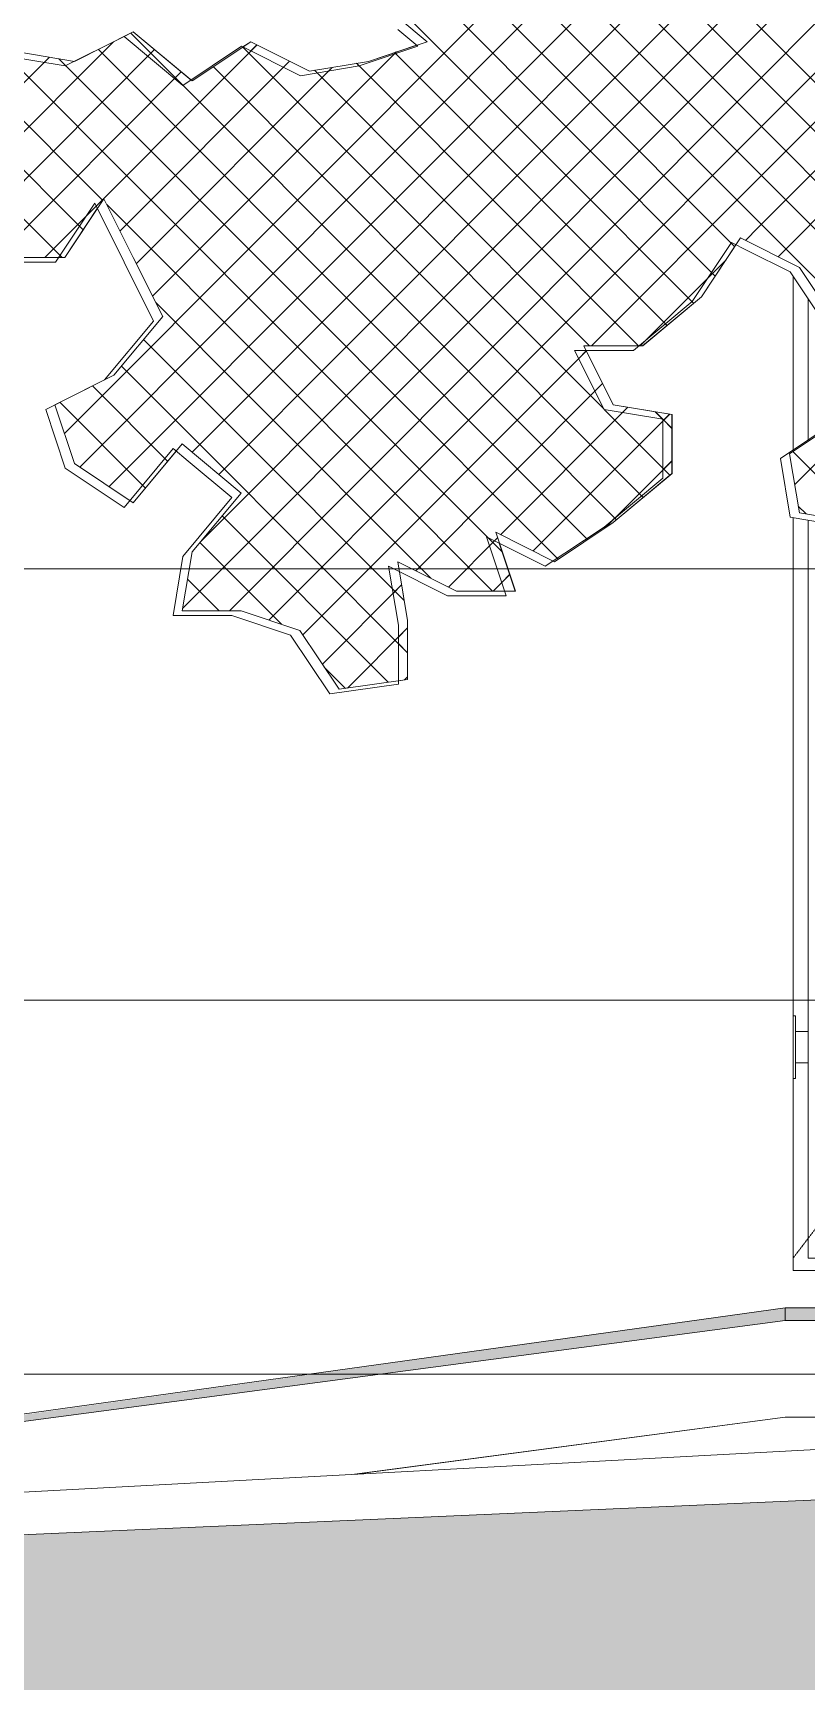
# Model space of a CAD drawing. Header units: millimetres. Extents: x -35517 to 139323, y -3702 to 5999.
# Drawn here: x 2571 to 3811, y 242 to 2884 of the extents above; entities that cross this region are included whole.
import ezdxf

# ---------------------------------------------------------------- set-up
doc = ezdxf.new("R2010")
doc.units = ezdxf.units.MM
doc.linetypes.add('Detail Dash', pattern=[1.1, 0.55, -0.55])
for name, color, linetype, lineweight in [('A-DETL-GENF', 92, 'Continuous', 5), ('A-DETL-THIN', 151, 'Continuous', 5), ('A-DOOR', 31, 'Continuous', 5), ('A-FLOR', 192, 'Continuous', 9), ('A-FLOR-PATT', 8, 'Continuous', 9), ('C-TOPO', 7, 'Continuous', 5), ('G-ANNO-TEXT', 231, 'Continuous', 5), ('G-IMPT', 8, 'Continuous', 5), ('I-WALL', 2, 'Continuous', 9), ('L-PLNT', 71, 'Continuous', 5)]:
    doc.layers.add(name, color=color, linetype=linetype, lineweight=lineweight)

# ---------------------------------------------------------------- blocks, each defined once
blk = doc.blocks.new('M_Double- GM Steel Gate - 1830 x 2083mm-1067784-GENERAL NORTH ELEVATION')
at = {"layer": 'A-DOOR'}
for p, q in [((4490.4, 2551.9), (4490.4, 2405.1)), ((4510.4, 2387.6), (4510.4, 2535.2)), ((5400.4, 2483.8), (5400.4, 2145)), ((5420.4, 2145), (5420.4, 2490.5)), ((3814.4, 2457.2), (3814.4, 2231.4)), ((4590.4, 2468.5), (4590.4, 2273.1)), ((5500.4, 2458.8), (5500.4, 2145)), ((4610.4, 2170.1), (4610.4, 2451.8)), ((5520.4, 2145), (5520.4, 2442.1)), ((5546.4, 2145), (5546.4, 2421.3)), ((5596.4, 920), (5596.4, 2404.6)), ((3864.4, 2403.5), (3864.4, 2264.5)), ((3890.4, 2399.1), (3890.4, 2260.2)), ((3910.4, 2256.9), (3910.4, 2395.8)), ((4704.4, 2399.6), (4704.4, 2241.1)), ((4706.4, 2247.1), (4706.4, 2399.3)), ((5100.4, 2388.9), (5100.4, 2145)), ((5120.4, 2145), (5120.4, 2395.6)), ((3990.4, 2366.5), (3990.4, 2248.9)), ((4010.4, 2248.9), (4010.4, 2356.5)), ((5020.4, 2145), (5020.4, 2337.3)), ((5000.4, 2317.2), (5000.4, 2145)), ((5200.4, 2295.8), (5200.4, 2145)), ((5220.4, 2145), (5220.4, 2292.5)), ((5300.4, 2280.3), (5300.4, 2145)), ((5320.4, 2145), (5320.4, 2280.3)), ((4310.4, 2145), (4310.4, 2235.1)), ((4920.4, 2145), (4920.4, 2228.5)), ((4290.4, 2205.1), (4290.4, 2145)), ((4654.4, 2145), (4654.4, 2200.9)), ((4900.4, 2204.5), (4900.4, 2145)), ((4390.4, 2189.8), (4390.4, 2145)), ((4410.4, 2145), (4410.4, 2173.1)), ((4590.4, 2187.4), (4590.4, 2183.4)), ((4430.7, 2145), (4261.5, 2145)), ((4654.4, 2145), (4648, 2145)), ((4882, 2145), (4878.2, 2145)), ((5546.4, 2145), (4885.8, 2145)), ((4675.2, 2128.1), (4673.3, 2128.1)), ((3814.4, 2102.5), (3814.4, 920)), ((3864.4, 2094.2), (3864.4, 970)), ((3890.4, 2088.1), (3890.4, 970)), ((4286.5, 2095), (4464, 2095)), ((4290.4, 2095), (4290.4, 2087.1)), ((4310.4, 970), (4310.4, 2095)), ((4390.4, 2095), (4390.4, 970)), ((4410.4, 970), (4410.4, 2095)), ((4510.4, 970), (4510.4, 2094)), ((4511.5, 2095), (4561.4, 2095)), ((4875.9, 2095), (5546.4, 2095)), ((4900.4, 2095), (4900.4, 970)), ((4920.4, 970), (4920.4, 2095)), ((5000.4, 2095), (5000.4, 970)), ((5020.4, 970), (5020.4, 2095)), ((5100.4, 2095), (5100.4, 970)), ((5120.4, 970), (5120.4, 2095)), ((5200.4, 2095), (5200.4, 970)), ((5220.4, 970), (5220.4, 2095)), ((5300.4, 2095), (5300.4, 970)), ((5320.4, 970), (5320.4, 2095)), ((5400.4, 2095), (5400.4, 970)), ((5420.4, 970), (5420.4, 2095)), ((5500.4, 2095), (5500.4, 970)), ((5520.4, 970), (5520.4, 2095)), ((5546.4, 970), (5546.4, 2095)), ((3910.4, 970), (3910.4, 2081.4)), ((4490.4, 2073.9), (4490.4, 970)), ((4290.4, 2051.2), (4290.4, 970)), ((4590.4, 2036.8), (4590.4, 1882.9)), ((4190.4, 1984.4), (4190.4, 970)), ((4210.4, 970), (4210.4, 1997.8)), ((3990.4, 1933), (3990.4, 970)), ((4110.4, 970), (4110.4, 1931)), ((4090.4, 1917.7), (4090.4, 970)), ((4010.4, 970), (4010.4, 1893)), ((4590.4, 1392), (4590.4, 970)), ((4610.4, 970), (4610.4, 1352)), ((3794.4, 1308), (3790.4, 1308)), ((3794.4, 1208), (3794.4, 1308)), ((5616.4, 1308), (5620.4, 1308)), ((5616.4, 1308), (5616.4, 1208)), ((3814.4, 1283), (3794.4, 1283)), ((5616.4, 1283), (5596.4, 1283)), ((3794.4, 1233), (3814.4, 1233)), ((5596.4, 1233), (5616.4, 1233)), ((3790.4, 1208), (3794.4, 1208)), ((5620.4, 1208), (5616.4, 1208)), ((3864.4, 970), (4618, 970)), ((4841.5, 970), (5546.4, 970)), ((4618, 920), (3814.4, 920)), ((5596.4, 920), (4837.9, 920))]:
    blk.add_line(p, q, dxfattribs=at)
at = {"layer": 'A-DOOR', "linetype": 'Detail Dash'}
for p, q in [((4420.2, 2478.5), (4455.1, 2434.6)), ((4592.3, 2262.3), (4675.7, 2157.3)), ((4602.3, 1984.8), (3790.4, 920)), ((4857.6, 1920.5), (4837, 1947.4)), ((5620.4, 920), (4867.9, 1906.9))]:
    blk.add_line(p, q, dxfattribs=at)
blk = doc.blocks.new('SVA_Shades of Green Tree - Australian_Tree_based_on_Leopard_Tree_2901-V131-GENERAL NORTH ELEVATION')
at = {"layer": 'G-IMPT'}
for p, q in [((2646.5, 2187.8), (3529.3, 3072.1)), ((2693.4, 2156.4), (3607.6, 3072.1)), ((4318.4, 2232.1), (3479.8, 3072.1)), ((4526.2, 2102.3), (3558.1, 3072.1)), ((2622, 2241.7), (3437, 3058)), ((3238.1, 2623.6), (3677.3, 3063.5)), ((3664.3, 2808.9), (3423.6, 3049.9)), ((3528.2, 2866.7), (3375, 3020.3)), ((3564.7, 2872.3), (3728.5, 3036.4)), ((3480.4, 2836.3), (3326.3, 2990.6)), ((3612.6, 2841.8), (3779.8, 3009.3)), ((3445.9, 2792.3), (3277.6, 2961)), ((3660.4, 2811.3), (3831.1, 2982.3)), ((3432.9, 2727), (3228.9, 2931.3)), ((3708.3, 2780.8), (3857.9, 2930.7)), ((2812.4, 2799.4), (2728.5, 2883.4)), ((3215.7, 2395.5), (2728.6, 2883.4)), ((3416.3, 2665.1), (3180.2, 2901.6)), ((2402.5, 2570.8), (2700.6, 2869.4)), ((2457.3, 2547.3), (2766.4, 2856.9)), ((2590.3, 2523.6), (2930.7, 2864.6)), ((3162.1, 2370.7), (2676.4, 2857.3)), ((2755.6, 2846.2), (2766.3, 2856.9)), ((2763.3, 2461.7), (3154.1, 2853.1)), ((3170.2, 2597.9), (2907.7, 2860.9)), ((2920.8, 2854.8), (2930.6, 2864.6)), ((3150.2, 2849.3), (3153.9, 2853.1)), ((3436.2, 2743.5), (3564.7, 2872.3)), ((3741.6, 2653), (3528.2, 2866.7)), ((3749.7, 2743.9), (3872, 2866.3)), ((2350.3, 2596.9), (2597.8, 2844.9)), ((2683.3, 2615.1), (2459, 2839.7)), ((2997.8, 2378.5), (2526.2, 2850.9)), ((2589.2, 2836.4), (2597.7, 2844.9)), ((2624.1, 2831.1), (2612.9, 2842.3)), ((3039.6, 2415.1), (2613, 2842.3)), ((2711.1, 2566.2), (2982.9, 2838.5)), ((2737.2, 2513.9), (3051.2, 2828.4)), ((3216.6, 2473.1), (2860.7, 2829.5)), ((2973, 2828.7), (2982.8, 2838.5)), ((3045.1, 2822.5), (3051, 2828.4)), ((3094.4, 2830.6), (3090.1, 2835)), ((3355.3, 2569.4), (3090.2, 2835)), ((3153, 2850.3), (3151.2, 2852.2)), ((3391.6, 2611.5), (3151.3, 2852.2)), ((3399.3, 2628.2), (3612.6, 2841.8)), ((3735.2, 2581), (3480.4, 2836.3)), ((2516, 2527.7), (2809.1, 2821.3)), ((2798.3, 2810.6), (2809, 2821.3)), ((2811.4, 1960.9), (3660.4, 2811.3)), ((3027.2, 2819.5), (3022.9, 2823.8)), ((3209.9, 2636.7), (3023.1, 2823.8)), ((3748, 2725), (3664.3, 2808.9)), ((3742.1, 2657.8), (3886, 2802)), ((2652, 2568), (2422.7, 2797.7)), ((2886.3, 1957.5), (3708.3, 2780.8)), ((3696.8, 2541), (3445.9, 2792.3)), ((3734.4, 2571.7), (3943.5, 2781.2)), ((3766.1, 2525), (4035.3, 2794.7)), ((2618, 2523.6), (2391.4, 2750.7)), ((2949.7, 1942.6), (3749.7, 2743.9)), ((3291.7, 2598.8), (3436.2, 2743.5)), ((3665.5, 2494), (3432.9, 2727)), ((4287, 2185.1), (3748, 2725)), ((3630.8, 2450.3), (3416.3, 2665.1)), ((3466.8, 2382.1), (3742.1, 2657.8)), ((4035.3, 2358.9), (3741.6, 2653)), ((3172.8, 2558.1), (3238.1, 2623.6)), ((3464, 2382.1), (3209.9, 2636.7)), ((3345.3, 2574), (3399.3, 2628.2)), ((2657.3, 2591), (2672.6, 2606.2)), ((2956.1, 2341.8), (2690, 2608.4)), ((3592.7, 2174.7), (3170.2, 2597.9)), ((3202.8, 2509.7), (3291.7, 2598.8)), ((3588.1, 2414.6), (3391.6, 2611.5)), ((2651.8, 2568), (2646, 2573.9)), ((3219.1, 2447.7), (3345.3, 2574)), ((3542.3, 2382.1), (3355.3, 2569.4)), ((3713.9, 2551.2), (3734.4, 2571.7)), ((3910.2, 2405.7), (3735.2, 2581)), ((2962.3, 2347.3), (3172.8, 2558.1)), ((3696.7, 2541), (3690.8, 2546.9)), ((2617.9, 2523.6), (2614.7, 2526.9)), ((3074.2, 2381), (3202.8, 2509.7)), ((3545.1, 2382.1), (3682.8, 2520)), ((3653.4, 2490.7), (3682.7, 2520)), ((3665.3, 2494), (3659.5, 2499.8)), ((3550, 2139.1), (3216.6, 2473.1)), ((2916.9, 2302.7), (2768.4, 2451.4)), ((3125.3, 2353.7), (3219.1, 2447.7)), ((3630.7, 2450.3), (3627.9, 2453.1)), ((3078.4, 2376.2), (3039.6, 2415.1)), ((3588, 2414.6), (3585.3, 2417.3)), ((2881.3, 2259.9), (2748.9, 2392.5)), ((2869.5, 2175.9), (3074.2, 2381)), ((3324, 2051.8), (2997.8, 2378.5)), ((3507.3, 2103.4), (3215.7, 2395.5)), ((3545, 2382.1), (3554.1, 2391.3)), ((2839.9, 2067.8), (3125.3, 2353.7)), ((3004.2, 1918.7), (3458.8, 2374.1)), ((3108.6, 2346), (3078.4, 2376.2)), ((3460.8, 2071.5), (3162.1, 2370.7)), ((3446.5, 2361.8), (3458.7, 2374.1)), ((2845.8, 2217.1), (2713.3, 2349.8)), ((2912.8, 2297.7), (2962.3, 2347.3)), ((3308.4, 1988.9), (2956.1, 2341.8)), ((3413.8, 2040.2), (3108.6, 2346)), ((2787.6, 2196.9), (2666.9, 2317.8)), ((3209.6, 2009.5), (2916.9, 2302.7)), ((3185.3, 2021.7), (3484.9, 2321.8)), ((3472.6, 2309.5), (3484.8, 2321.8)), ((2752, 2154.1), (2614.7, 2291.7)), ((2826.8, 2211.5), (2912.8, 2297.7)), ((3321.2, 2079.4), (3525.3, 2283.8)), ((3373.4, 2053.3), (3592.4, 2272.6)), ((3516.8, 2275.4), (3525.2, 2283.8)), ((3581.1, 2264.7), (3569.3, 2276.5)), ((3596.2, 2249.7), (3569.4, 2276.5)), ((3581.4, 2261.7), (3592.3, 2272.6)), ((3166.8, 1974), (2881.3, 2259.9)), ((3596.1, 2249.7), (3581.4, 2264.4)), ((3792.9, 2159.7), (3901.3, 2268.3)), ((2787.5, 2196.9), (2782.8, 2201.5)), ((3172.1, 1890.2), (2845.8, 2217.1)), ((3488.3, 2089.9), (3596.2, 2198)), ((3581.4, 2183.3), (3596.1, 2198)), ((3907.5, 2094.7), (3789.9, 2212.5)), ((3592.6, 2174.7), (3581.4, 2185.9)), ((2751.9, 2154.1), (2747.2, 2158.8)), ((3549.9, 2139.1), (3547.2, 2141.7)), ((3811, 2113), (3798.6, 2125.3)), ((3141, 1842.9), (2874.7, 2109.7)), ((3488.1, 2089.9), (3503.5, 2105.2)), ((3507.2, 2103.4), (3504.5, 2106.1)), ((2969.9, 1935.8), (2839.1, 2066.9)), ((3237.5, 1995.5), (3316.4, 2074.6)), ((3323.8, 2051.8), (3300.9, 2074.8)), ((3303.4, 2061.7), (3311.3, 2069.6)), ((3460.7, 2071.5), (3459.3, 2073)), ((3413.7, 2040.2), (3412.3, 2041.6)), ((2870, 1957.5), (2819.3, 2008.3)), ((3309.2, 1988.9), (3336, 2015.7)), ((3323, 2002.9), (3335.8, 2015.7)), ((3035.5, 1871.7), (3162.6, 1998.9)), ((3166.6, 1974), (3147.5, 1993.1)), ((3148.8, 1985.3), (3162.5, 1998.9)), ((3075.9, 1833.6), (3172.1, 1930)), ((3157.3, 1915.3), (3172, 1930)), ((3172, 1890.2), (3157.3, 1904.9)), ((3072.5, 1833.1), (3038.6, 1867)), ((3167.1, 1846.7), (3172, 1851.6)), ((3167.2, 1846.7), (3172.1, 1851.6))]:
    blk.add_line(p, q, dxfattribs=at)
at = {"layer": 'G-IMPT', "flags": 128}
for points in [[(3894.6, 2099), (3800.4, 2114.7), (3784.7, 2209.1), (3878.9, 2272)], [(3863.2, 2413.5), (3800.4, 2507.9), (3706.2, 2555.1), (3643.3, 2460.7), (3549.1, 2382.1), (3454.8, 2382.1), (3502, 2287.7), (3596.2, 2272), (3596.2, 2177.6), (3502, 2099), (3407.7, 2036.1), (3313.5, 2083.3), (3344.9, 1988.9), (3250.7, 1988.9), (3156.4, 2036.1), (3172.1, 1941.7), (3172.1, 1847.4), (3062.2, 1831.7), (2999.4, 1926), (2905.1, 1957.5), (2810.9, 1957.5), (2826.6, 2051.8), (2905.1, 2146.2), (2810.9, 2224.8), (2732.3, 2130.5), (2638.1, 2193.4), (2606.7, 2287.7), (2700.9, 2334.9), (2779.5, 2429.3), (2732.3, 2523.6), (2685.2, 2618), (2622.4, 2523.6), (2528.2, 2523.6)], [(2543.9, 2853.9), (2638.1, 2838.1), (2732.3, 2885.3), (2826.6, 2806.7), (2920.8, 2869.6), (3015.1, 2822.4), (3109.3, 2838.1), (3203.5, 2869.6), (3109.3, 2948.2)], [(2717.5, 2878), (2732.2, 2885.3), (2824.9, 2808)], [(2445.8, 2832.6), (2449.5, 2838.1), (2543.7, 2853.9), (2638, 2838.1)], [(2908.1, 2861.2), (2920.7, 2869.6), (3014.9, 2822.4), (3109.2, 2838.1), (3186.6, 2864)], [(2674.6, 2602.2), (2622.3, 2523.6), (2612.5, 2523.6)], [(3698.7, 2544), (3643.2, 2460.7), (3549, 2382.1), (3543.1, 2382.1)], [(3458.4, 2374.7), (3501.8, 2287.7), (3596.1, 2272), (3596.1, 2177.6), (3501.8, 2099), (3407.6, 2036.1), (3405.5, 2037.1)], [(2801.1, 2213.2), (2732.2, 2130.5), (2726.7, 2134.1)], [(3319.2, 2065.6), (3344.8, 1988.9), (3327.6, 1988.9)], [(3159, 2020), (3172, 1941.7), (3172, 1847.4), (3157.3, 1845.3)]]:
    blk.add_lwpolyline(points, dxfattribs=at)
at = {"layer": 'L-PLNT'}
for p, q in [((3156.7, 2888.9), (3188.7, 2862.2)), ((2717.5, 2877.9), (2623.3, 2830.8)), ((2811.8, 2799.3), (2717.5, 2877.9)), ((2906, 2862.2), (2811.8, 2799.3)), ((3000.3, 2815), (2906, 2862.2)), ((3188.7, 2862.2), (3094.5, 2830.8)), ((2623.3, 2830.8), (2529.1, 2846.5)), ((3094.5, 2830.8), (3000.3, 2815)), ((2607.6, 2516.2), (2670.4, 2610.6)), ((2670.4, 2610.6), (2717.5, 2516.2)), ((3628.5, 2453.3), (3691.3, 2547.7)), ((3691.3, 2547.7), (3716.9, 2534.9)), ((2513.3, 2516.2), (2607.6, 2516.2)), ((2717.5, 2516.2), (2764.7, 2421.9)), ((3716.9, 2534.9), (3785.6, 2500.5)), ((3785.6, 2500.5), (3848.4, 2406.1)), ((3534.3, 2374.7), (3628.5, 2453.3)), ((2764.7, 2421.9), (2686.1, 2327.5)), ((2764.6, 2421.9), (2764.7, 2421.9)), ((3487.2, 2280.3), (3440, 2374.7)), ((3440, 2374.7), (3534.3, 2374.7)), ((2686.1, 2327.5), (2591.9, 2280.3)), ((2591.8, 2280.3), (2591.9, 2280.3)), ((2591.9, 2280.3), (2623.3, 2186)), ((3581.4, 2264.6), (3487.2, 2280.3)), ((3581.4, 2170.2), (3581.4, 2264.6)), ((3864.1, 2264.6), (3769.9, 2201.7)), ((2717.5, 2123.1), (2796.1, 2217.4)), ((2796.1, 2217.4), (2820.5, 2197.1)), ((2820.5, 2197.1), (2890.3, 2138.8)), ((3769.8, 2201.7), (3769.9, 2201.7)), ((3769.9, 2201.7), (3785.6, 2107.3)), ((2623.3, 2186), (2717.5, 2123.1)), ((3487.2, 2091.6), (3581.4, 2170.2)), ((2890.3, 2138.8), (2811.8, 2044.4)), ((3392.9, 2028.7), (3487.2, 2091.6)), ((3785.5, 2107.3), (3785.6, 2107.3)), ((3785.6, 2107.3), (3879.8, 2091.6)), ((3330.1, 1981.5), (3298.7, 2075.9)), ((3298.7, 2075.9), (3392.9, 2028.7)), ((2811.8, 2044.4), (2796.1, 1950.1)), ((2811.7, 2044.4), (2811.8, 2044.4)), ((3157.3, 1934.3), (3141.6, 2028.7)), ((3141.6, 2028.7), (3235.9, 1981.5)), ((3235.9, 1981.5), (3330.1, 1981.5)), ((2796, 1950.1), (2796.1, 1950.1)), ((2796.1, 1950.1), (2890.3, 1950.1)), ((2890.3, 1950.1), (2984.5, 1918.6)), ((3157.3, 1840), (3157.3, 1934.3)), ((2984.5, 1918.6), (3047.4, 1824.3)), ((3047.3, 1824.3), (3047.4, 1824.3)), ((3047.4, 1824.3), (3157.3, 1840))]:
    blk.add_line(p, q, dxfattribs=at)

msp = doc.modelspace()

# ---------------------------------------------------------------- hatches: boundary and pattern name
at = {"layer": 'A-DETL-GENF'}
h = msp.add_hatch(dxfattribs=at)
h.set_pattern_fill('FP_39', style=0, pattern_type=2)
h.set_pattern_definition([(45, (23690.78, 31918.81), (0, 179.99969), [127.279, -127.279]), (45, (23720.78, 31888.81), (0, 179.99969), [127.279, -127.279]), (45, (23750.78, 31858.81), (0, 179.99969), [127.279, -127.279]), (315, (23780.78, 31858.81), (179.99969, 0), [127.279, -127.279]), (315, (23810.78, 31888.81), (179.99969, 0), [127.279, -127.279]), (315, (23840.78, 31918.81), (179.99969, 0), [127.279, -127.279])])
h.paths.add_polyline_path([(-320.6, -2901.7), (64.7, -2900.8), (523.6, -2898), (833.3, -2895.3), (1216.2, -2890.5), (1598, -2884.4), (1978.4, -2876.7), (2357.2, -2867.6), (2734.3, -2856.9), (3109.4, -2844.7), (3482.3, -2830.7), (3852.9, -2815), (4220.9, -2797.5), (4586.1, -2778.3), (4948.4, -2757.1), (5307.5, -2734), (5672.1, -2708.2), (5672.1, 676.2), (4827, 576.7), (121.3, 369.5), (-5670.9, 168.8), (-6748.1, 107.7), (-9451.9, 88.9), (-17174.8, 18.7), (-19292.2, -166.5), (-26828.4, -373.2), (-32357.1, -485.9), (-35516.6, -374), (-35516.6, -2145.2), (-35023.8, -2125.6), (-34465.8, -2105), (-33917.4, -2086.3), (-33378.2, -2069.7), (-32847.6, -2054.9), (-32325.2, -2042), (-31810.5, -2031), (-31302.9, -2021.8), (-30802, -2014.3), (-30307.2, -2008.5), (-29818.1, -2004.3), (-29334.2, -2001.8), (-28617, -2000.9), (-27908.7, -2003.4), (-27207.5, -2009.2), (-26511.9, -2018), (-25820.1, -2029.7), (-25130.5, -2044.3), (-24441.3, -2061.4), (-23751.1, -2081.1), (-23057.9, -2103.1), (-22360.3, -2127.3), (-21420.2, -2162.7), (-20465.1, -2201.3), (-19491.1, -2242.9), (-18240.9, -2298.4), (-15326.3, -2431.4), (-13618.3, -2508), (-12118.6, -2573), (-10863.4, -2625.2), (-9554.5, -2677.3), (-8188, -2728.8), (-7124.3, -2766.7), (-6398.6, -2790.9), (-5661.7, -2813.9), (-4915, -2835.1), (-4160.2, -2854.1), (-3398.9, -2870.5), (-2632.7, -2883.9), (-1863.2, -2893.9), (-1091.9, -2899.9), (-706.2, -2901.4)])
at = {"layer": 'A-FLOR-PATT', "lineweight": 5}
h = msp.add_hatch(dxfattribs=at)
h.set_pattern_fill('FP_4', color=256, style=0, pattern_type=2)
h.set_pattern_definition([(8.259, (-12979.587, -1499.635), (6.337e-06, 0.808111973), [212.303, -70.768]), (187.611, (-12909.554, -1489.468), (-1.393e-06, 0.80810915), [211.968, -70.656])])
h.paths.add_polyline_path([(1726.1, 548.1), (3777.4, 820), (3777.4, 840), (2373.8, 643.2), (1730.3, 548.7)])
h = msp.add_hatch(dxfattribs=at)
h.set_pattern_fill('FP_2', color=256, style=0, pattern_type=2)
h.set_pattern_definition([(0.3274, (-12967.106, 836.151), (2.3e-06, 0.808113206), [212.135, -70.712]), (179.673, (-12896.395, 836.555), (-7.94e-06, 0.808113206), [212.135, -70.712])])
h.paths.add_polyline_path([(3777.4, 820), (4618, 820), (4618, 840), (3777.4, 840)])
h.paths.add_polyline_path([(5599.4, 820), (5599.4, 840), (4837.9, 840), (4837.9, 820), (5511.3, 820)])

# ---------------------------------------------------------------- linework, layer by layer
at = {"layer": 'A-DETL-THIN'}
msp.add_line((4827, 576.7), (191.5, 371.9), dxfattribs=at)
at = {"layer": 'A-FLOR'}
for p, q in [((3777.4, 820), (1122.8, 468.1)), ((2531.3, 666.3), (3777.4, 840)), ((3777.4, 840), (4618, 840)), ((3777.4, 840), (3777.4, 820)), ((4618, 820), (3777.4, 820)), ((3087.2, 573.5), (3777.4, 665)), ((3777.4, 665), (3088.9, 573.6)), ((3777.4, 665), (4618, 665))]:
    msp.add_line(p, q, dxfattribs=at)
at = {"layer": 'C-TOPO'}
msp.add_line((4618, 655.6), (-1432.5, 331), dxfattribs=at)
at = {"layer": 'G-ANNO-TEXT', "color": 7}
for p, q in [((-6002.4, 2024.6), (6271.1, 2024.6)), ((113.3, 1333.2), (7937.9, 1333.2)), ((-3368.7, 734.1), (6735.5, 734.1))]:
    msp.add_line(p, q, dxfattribs=at)
at = {"layer": 'I-WALL'}
for p, q in [((3790.4, 2215.4), (3790.4, 2493.2)), ((3790.4, 900), (3790.4, 2106.5)), ((4618, 900), (3790.4, 900))]:
    msp.add_line(p, q, dxfattribs=at)

# ---------------------------------------------------------------- block references
at = {"layer": 'A-DOOR'}
msp.add_blockref('M_Double- GM Steel Gate - 1830 x 2083mm-1067784-GENERAL NORTH ELEVATION', (0, 0), dxfattribs=at)
at = {"layer": 'L-PLNT'}
msp.add_blockref('SVA_Shades of Green Tree - Australian_Tree_based_on_Leopard_Tree_2901-V131-GENERAL NORTH ELEVATION', (0, 0), dxfattribs=at)

doc.saveas('drawing.dxf')
